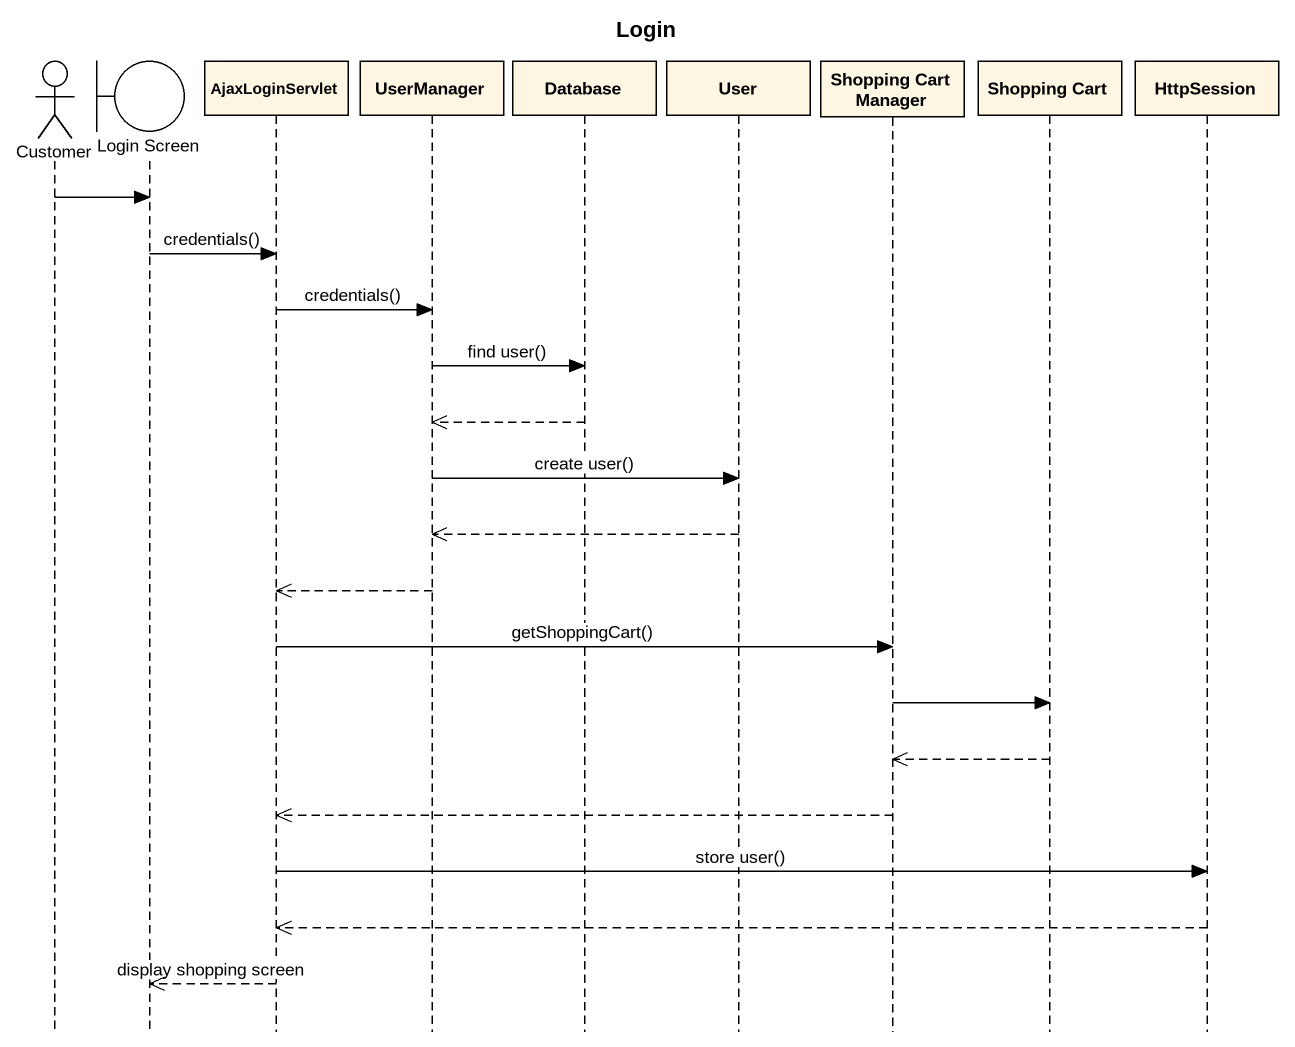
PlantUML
@startuml
title Login
hide footbox
actor Customer
boundary "Login Screen" as Login_Screen
participant AjaxLoginServlet
participant UserManager
participant "Database" as Database_
participant User
participant "Shopping Cart Manager" as Shopping_Cart_Manager
participant "Shopping Cart" as Shopping_Cart
participant HttpSession

Customer -> Login_Screen
Login_Screen -> AjaxLoginServlet : credentials()
AjaxLoginServlet -> UserManager : credentials()
UserManager -> Database_ : find user()
Database_ -->> UserManager
UserManager -> User : create user()
User -->> UserManager
UserManager -->> AjaxLoginServlet
AjaxLoginServlet -> Shopping_Cart_Manager : getShoppingCart()
Shopping_Cart_Manager -> Shopping_Cart
Shopping_Cart -->> Shopping_Cart_Manager
Shopping_Cart_Manager -->> AjaxLoginServlet
AjaxLoginServlet -> HttpSession : store user()
HttpSession -->> AjaxLoginServlet
AjaxLoginServlet -->> Login_Screen : display shopping screen
@enduml
